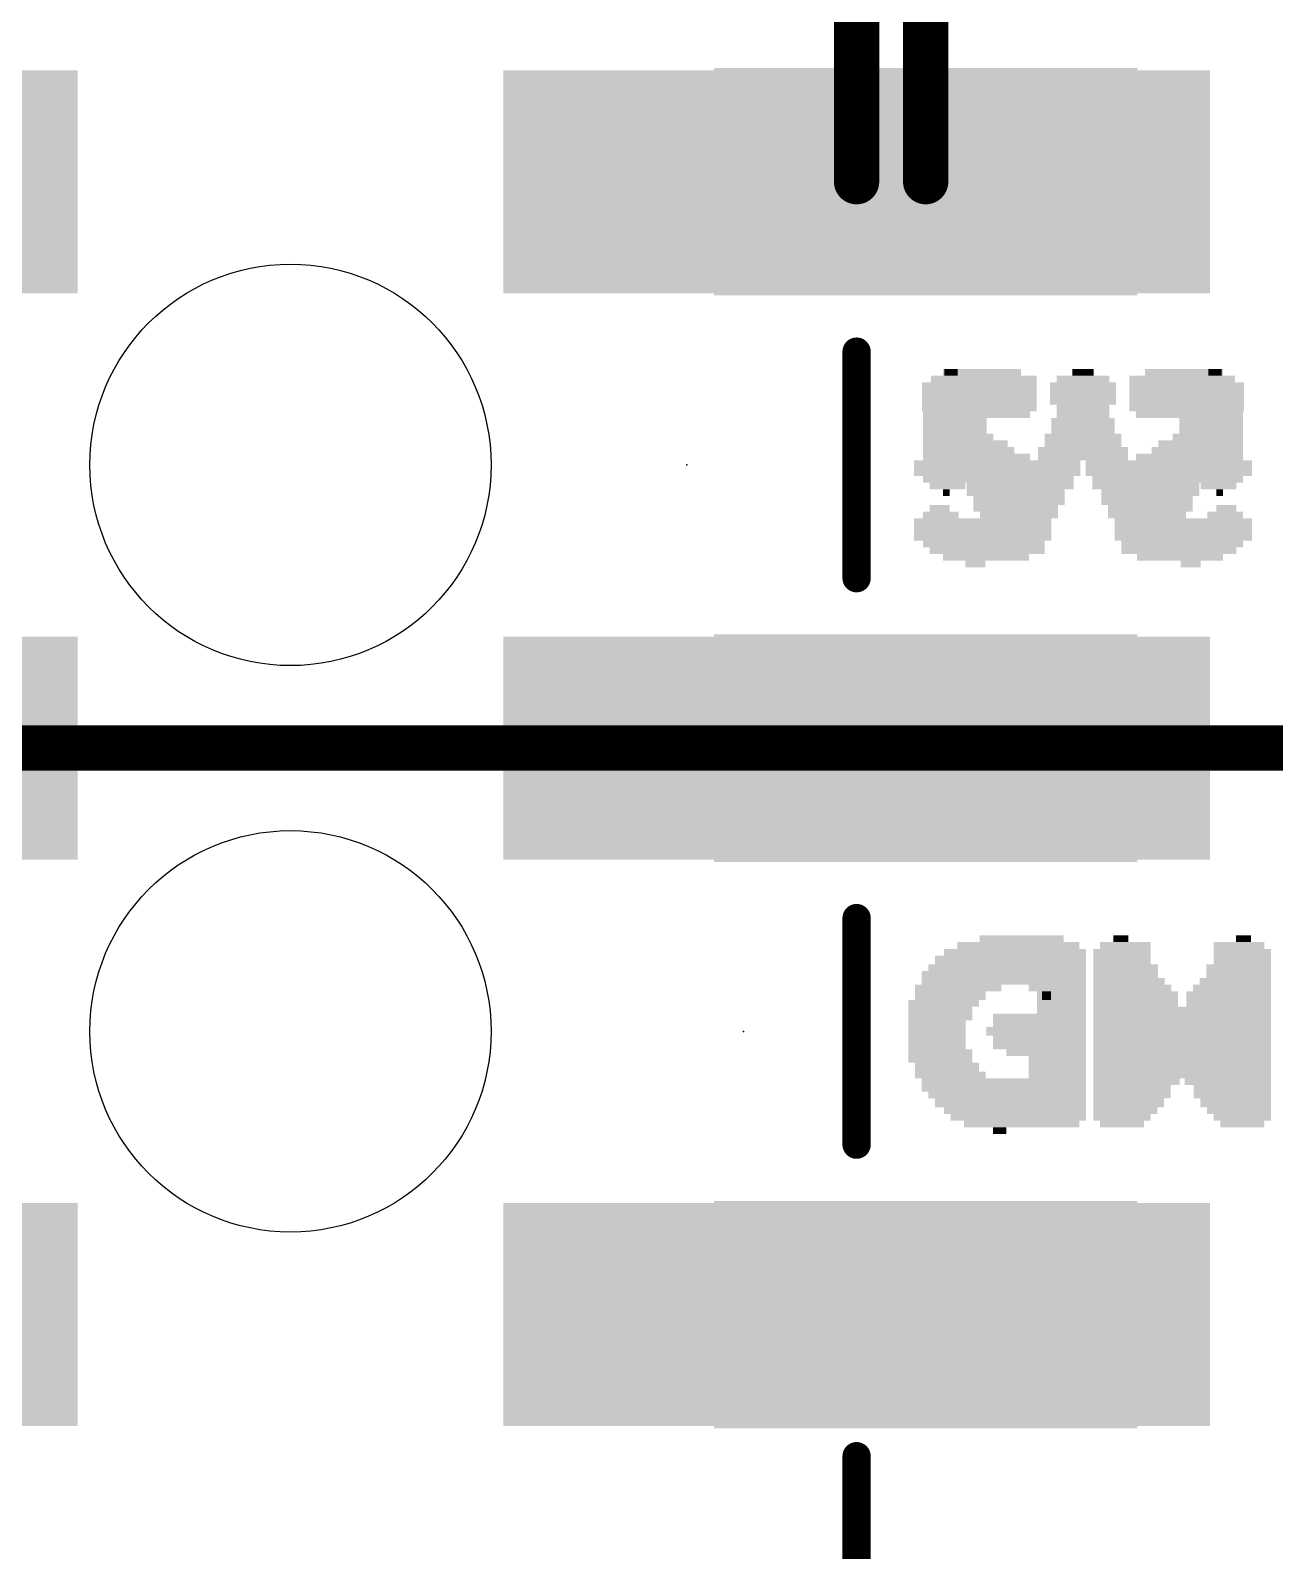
# Model space of a CAD drawing. Extents: x -42 to 65, y -11 to 21.
# Drawn here: x 3.91 to 9.5, y 0.21 to 7.03 of the extents above; entities that cross this region are included whole.
import ezdxf

# ---------------------------------------------------------------- set-up
doc = ezdxf.new("R2010")
doc.units = 0
for name, color, linetype in [('1', 12, 'CONTINUOUS'), ('16', 132, 'CONTINUOUS'), ('20', 31, 'CONTINUOUS'), ('21', 41, 'CONTINUOUS'), ('22', 40, 'CONTINUOUS'), ('23', 53, 'CONTINUOUS'), ('24', 53, 'CONTINUOUS')]:
    doc.layers.add(name, color=color, linetype=linetype)

# ---------------------------------------------------------------- blocks, each defined once
blk = doc.blocks.new('RECT')
blk.add_solid([(-0.5, -0.5), (0.5, -0.5), (-0.5, 0.5), (0.5, 0.5)])

msp = doc.modelspace()

# ---------------------------------------------------------------- linework, layer by layer
at = {"layer": '1', "const_width": 0.2032}
for points in [[(7.62, 8.128), (7.62, 6.35)], [(2.54, 3.81), (7.62, 3.81)], [(7.62, 3.81), (10.033, 3.81)]]:
    msp.add_lwpolyline(points, dxfattribs=at)
at = {"layer": '1', "const_width": 0.1016}
for points in [[(7.5692, 6.35, 1), (7.6708, 6.35)], [(7.62, 3.8608, 1), (7.62, 3.7592)], [(7.62, 3.7592, 1), (7.62, 3.8608)]]:
    msp.add_lwpolyline(points, format="xyb", dxfattribs=at)
at = {"layer": '16', "const_width": 0.2032}
for points in [[(7.93, 6.35), (7.93, 8.326)], [(2.23, 3.81), (7.93, 3.81)], [(7.93, 3.81), (10.033, 3.81)]]:
    msp.add_lwpolyline(points, dxfattribs=at)
at = {"layer": '16', "const_width": 0.1016}
for points in [[(7.8792, 6.35, 1), (7.9808, 6.35)], [(7.93, 3.8608, 1), (7.93, 3.7592)], [(7.93, 3.7592, 1), (7.93, 3.8608)]]:
    msp.add_lwpolyline(points, format="xyb", dxfattribs=at)
at = {"layer": '20'}
for centre in [(5.08, 5.08), (5.08, 2.54)]:
    msp.add_circle(centre, 0.9, dxfattribs=at)
at = {"layer": '21', "const_width": 0.127}
for points in [[(7.62, 6.985), (7.62, 7.62)], [(7.62, 5.588), (7.62, 4.572)], [(7.62, 3.048), (7.62, 2.032)], [(7.62, 0.635), (7.62, 0)]]:
    msp.add_lwpolyline(points, dxfattribs=at)
at = {"layer": '21', "const_width": 0.0635}
for points in [[(7.5883, 6.985, 1), (7.6517, 6.985)], [(7.6517, 5.588, 1), (7.5883, 5.588)], [(7.5883, 4.572, 1), (7.6517, 4.572)], [(7.6517, 3.048, 1), (7.5883, 3.048)], [(7.5883, 2.032, 1), (7.6517, 2.032)], [(7.6517, 0.635, 1), (7.5883, 0.635)]]:
    msp.add_lwpolyline(points, format="xyb", dxfattribs=at)
at = {"layer": '23'}
for p in [(6.858, 5.08), (5.08, 3.81), (7.112, 2.54)]:
    msp.add_point(p, dxfattribs=at)
at = {"layer": '24'}
msp.add_point((5.08, 3.81), dxfattribs=at)

# ---------------------------------------------------------------- block references
at = {"layer": '1', "xscale": 3.17}
for p in [(2.54, 6.35), (7.62, 6.35), (2.54, 3.81), (7.62, 3.81), (2.54, 1.27), (7.62, 1.27)]:
    msp.add_blockref('RECT', p, dxfattribs=at)
at = {"layer": '16', "xscale": 1.02, "yscale": 1.9, "rotation": 270}
for p in [(7.93, 6.35), (7.93, 3.81), (7.93, 1.27)]:
    msp.add_blockref('RECT', p, dxfattribs=at)
at = {"layer": '21'}
for p, xscale, yscale in [((8.203, 5.465), 0.45, 0.03), ((8.183, 5.495), 0.35, 0.03), ((8.598, 5.465), 0.16, 0.03), ((8.618, 5.495), 0.06, 0.03), ((9.238, 5.465), 0.16, 0.03), ((9.228, 5.495), 0.06, 0.03), ((8.188, 5.435), 0.48, 0.03), ((8.188, 5.4), 0.48, 0.04), ((8.603, 5.435), 0.23, 0.03), ((8.603, 5.4), 0.23, 0.04), ((9.243, 5.4), 0.23, 0.04), ((9.258, 5.435), 0.2, 0.03), ((8.173, 5.335), 0.51, 0.03), ((8.158, 5.305), 0.48, 0.03), ((8.188, 5.365), 0.48, 0.03), ((8.603, 5.365), 0.23, 0.03), ((8.633, 5.335), 0.23, 0.03), ((8.633, 5.305), 0.23, 0.03), ((9.228, 5.335), 0.26, 0.03), ((9.208, 5.305), 0.22, 0.03), ((9.243, 5.365), 0.23, 0.03), ((8.028, 5.275), 0.22, 0.03), ((8.028, 5.24), 0.22, 0.04), ((8.668, 5.275), 0.22, 0.03), ((8.668, 5.24), 0.22, 0.04), ((9.193, 5.275), 0.25, 0.03), ((9.178, 5.24), 0.22, 0.04), ((8.058, 5.205), 0.28, 0.03), ((8.108, 5.175), 0.38, 0.03), ((8.698, 5.205), 0.22, 0.03), ((8.698, 5.175), 0.22, 0.03), ((9.163, 5.205), 0.25, 0.03), ((9.148, 5.175), 0.22, 0.03), ((8.123, 5.145), 0.41, 0.03), ((8.158, 5.115), 0.48, 0.03), ((8.728, 5.145), 0.22, 0.03), ((8.728, 5.115), 0.22, 0.03), ((9.113, 5.115), 0.23, 0.03), ((9.148, 5.145), 0.22, 0.03), ((8.138, 5.08), 0.52, 0.04), ((8.153, 5.045), 0.55, 0.03), ((8.763, 5.08), 0.23, 0.04), ((8.763, 5.045), 0.23, 0.03), ((9.083, 5.045), 0.23, 0.03), ((9.113, 5.08), 0.23, 0.04), ((8.173, 5.015), 0.51, 0.03), ((8.028, 4.985), 0.16, 0.03), ((8.328, 4.985), 0.26, 0.03), ((8.793, 5.015), 0.23, 0.03), ((8.793, 4.985), 0.23, 0.03), ((9.048, 4.985), 0.22, 0.03), ((9.083, 5.015), 0.23, 0.03), ((8.023, 4.955), 0.03, 0.03), ((8.348, 4.955), 0.22, 0.03), ((8.348, 4.92), 0.22, 0.04), ((8.938, 4.955), 0.44, 0.03), ((8.923, 4.92), 0.41, 0.04), ((8.153, 4.825), 0.55, 0.03), ((7.998, 4.855), 0.16, 0.03), ((7.993, 4.885), 0.09, 0.03), ((8.328, 4.855), 0.26, 0.03), ((8.348, 4.885), 0.22, 0.03), ((8.938, 4.885), 0.38, 0.03), ((8.923, 4.855), 0.35, 0.03), ((8.938, 4.825), 0.32, 0.03), ((8.153, 4.795), 0.55, 0.03), ((8.138, 4.76), 0.52, 0.04), ((8.923, 4.795), 0.29, 0.03), ((8.923, 4.76), 0.29, 0.04), ((8.158, 4.725), 0.48, 0.03), ((8.153, 4.695), 0.41, 0.03), ((8.923, 4.725), 0.23, 0.03), ((8.923, 4.695), 0.23, 0.03), ((8.153, 4.665), 0.29, 0.03), ((8.153, 4.635), 0.09, 0.03), ((8.938, 4.665), 0.12, 0.03), ((8.262, 2.925), 0.38, 0.03), ((8.282, 2.955), 0.22, 0.03), ((8.792, 2.925), 0.16, 0.03), ((8.792, 2.955), 0.04, 0.03), ((9.317, 2.925), 0.19, 0.03), ((9.337, 2.955), 0.03, 0.03), ((8.262, 2.86), 0.58, 0.04), ((8.267, 2.895), 0.51, 0.03), ((8.792, 2.895), 0.22, 0.03), ((8.807, 2.86), 0.25, 0.04), ((9.317, 2.895), 0.19, 0.03), ((9.337, 2.86), 0.23, 0.04), ((8.232, 2.795), 0.64, 0.03), ((8.262, 2.825), 0.64, 0.03), ((8.827, 2.825), 0.29, 0.03), ((8.827, 2.795), 0.29, 0.03), ((9.337, 2.825), 0.23, 0.03), ((9.337, 2.795), 0.23, 0.03), ((8.027, 2.735), 0.29, 0.03), ((8.232, 2.765), 0.64, 0.03), ((8.457, 2.735), 0.13, 0.03), ((8.842, 2.765), 0.32, 0.03), ((8.857, 2.735), 0.35, 0.03), ((9.337, 2.765), 0.23, 0.03), ((9.337, 2.735), 0.23, 0.03), ((7.977, 2.665), 0.25, 0.03), ((8.007, 2.7), 0.25, 0.04), ((8.472, 2.7), 0.04, 0.04), ((8.872, 2.7), 0.38, 0.04), ((8.872, 2.665), 0.38, 0.03), ((9.337, 2.7), 0.23, 0.04), ((9.337, 2.665), 0.23, 0.03), ((7.962, 2.635), 0.22, 0.03), ((7.962, 2.605), 0.22, 0.03), ((8.407, 2.605), 0.35, 0.03), ((8.887, 2.635), 0.41, 0.03), ((8.907, 2.605), 0.45, 0.03), ((9.337, 2.635), 0.23, 0.03), ((9.337, 2.605), 0.23, 0.03), ((7.962, 2.575), 0.22, 0.03), ((7.962, 2.54), 0.22, 0.04), ((8.392, 2.54), 0.38, 0.04), ((8.407, 2.575), 0.35, 0.03), ((8.922, 2.575), 0.48, 0.03), ((8.792, 2.54), 0.22, 0.04), ((9.047, 2.54), 0.23, 0.04), ((9.337, 2.575), 0.23, 0.03), ((9.337, 2.54), 0.23, 0.04), ((7.962, 2.505), 0.22, 0.03), ((7.962, 2.475), 0.22, 0.03), ((7.962, 2.445), 0.22, 0.03), ((8.422, 2.505), 0.38, 0.03), ((8.422, 2.475), 0.38, 0.03), ((8.452, 2.445), 0.32, 0.03), ((8.792, 2.505), 0.22, 0.03), ((8.792, 2.475), 0.22, 0.03), ((8.792, 2.445), 0.22, 0.03), ((9.062, 2.505), 0.26, 0.03), ((9.212, 2.475), 0.48, 0.03), ((9.227, 2.445), 0.45, 0.03), ((9.337, 2.505), 0.23, 0.03), ((7.977, 2.415), 0.25, 0.03), ((7.992, 2.38), 0.22, 0.04), ((8.502, 2.415), 0.22, 0.03), ((8.502, 2.38), 0.22, 0.04), ((8.792, 2.415), 0.22, 0.03), ((8.792, 2.38), 0.22, 0.04), ((9.242, 2.415), 0.42, 0.03), ((9.242, 2.38), 0.42, 0.04), ((8.007, 2.345), 0.25, 0.03), ((8.057, 2.315), 0.29, 0.03), ((8.487, 2.315), 0.25, 0.03), ((8.502, 2.345), 0.22, 0.03), ((8.792, 2.345), 0.22, 0.03), ((8.792, 2.315), 0.22, 0.03), ((9.257, 2.345), 0.39, 0.03), ((9.272, 2.315), 0.36, 0.03), ((8.262, 2.285), 0.7, 0.03), ((8.262, 2.255), 0.64, 0.03), ((8.792, 2.285), 0.22, 0.03), ((8.792, 2.255), 0.22, 0.03), ((9.292, 2.285), 0.32, 0.03), ((9.292, 2.255), 0.32, 0.03), ((8.277, 2.22), 0.61, 0.04), ((8.282, 2.185), 0.54, 0.03), ((8.792, 2.22), 0.22, 0.04), ((8.792, 2.185), 0.22, 0.03), ((9.307, 2.22), 0.29, 0.04), ((9.322, 2.185), 0.26, 0.03), ((8.282, 2.155), 0.48, 0.03), ((8.277, 2.125), 0.35, 0.03), ((8.792, 2.155), 0.22, 0.03), ((8.792, 2.125), 0.16, 0.03), ((9.317, 2.155), 0.19, 0.03), ((9.332, 2.125), 0.16, 0.03), ((8.262, 2.095), 0.06, 0.03)]:
    msp.add_blockref('RECT', p, dxfattribs=dict(at, xscale=xscale, yscale=yscale))
at = {"layer": '22', "rotation": 180}
for p, xscale, yscale in [((8.034, 5.465), 0.16, 0.03), ((8.044, 5.495), 0.06, 0.03), ((8.674, 5.465), 0.16, 0.03), ((8.654, 5.495), 0.06, 0.03), ((9.069, 5.465), 0.45, 0.03), ((9.089, 5.495), 0.35, 0.03), ((8.014, 5.435), 0.2, 0.03), ((8.029, 5.4), 0.23, 0.04), ((8.669, 5.435), 0.23, 0.03), ((8.669, 5.4), 0.23, 0.04), ((9.084, 5.435), 0.48, 0.03), ((9.084, 5.4), 0.48, 0.04), ((8.029, 5.365), 0.23, 0.03), ((8.044, 5.335), 0.26, 0.03), ((8.064, 5.305), 0.22, 0.03), ((8.639, 5.335), 0.23, 0.03), ((8.639, 5.305), 0.23, 0.03), ((8.669, 5.365), 0.23, 0.03), ((9.084, 5.365), 0.48, 0.03), ((9.099, 5.335), 0.51, 0.03), ((9.114, 5.305), 0.48, 0.03), ((8.079, 5.275), 0.25, 0.03), ((8.094, 5.24), 0.22, 0.04), ((8.604, 5.275), 0.22, 0.03), ((8.604, 5.24), 0.22, 0.04), ((9.244, 5.275), 0.22, 0.03), ((9.244, 5.24), 0.22, 0.04), ((8.109, 5.205), 0.25, 0.03), ((8.124, 5.175), 0.22, 0.03), ((8.574, 5.205), 0.22, 0.03), ((8.574, 5.175), 0.22, 0.03), ((9.164, 5.175), 0.38, 0.03), ((9.214, 5.205), 0.28, 0.03), ((8.124, 5.145), 0.22, 0.03), ((8.159, 5.115), 0.23, 0.03), ((8.544, 5.145), 0.22, 0.03), ((8.544, 5.115), 0.22, 0.03), ((9.114, 5.115), 0.48, 0.03), ((9.149, 5.145), 0.41, 0.03), ((8.159, 5.08), 0.23, 0.04), ((8.189, 5.045), 0.23, 0.03), ((8.509, 5.08), 0.23, 0.04), ((8.509, 5.045), 0.23, 0.03), ((9.119, 5.045), 0.55, 0.03), ((9.134, 5.08), 0.52, 0.04), ((8.189, 5.015), 0.23, 0.03), ((8.224, 4.985), 0.22, 0.03), ((8.479, 5.015), 0.23, 0.03), ((8.479, 4.985), 0.23, 0.03), ((8.944, 4.985), 0.26, 0.03), ((9.099, 5.015), 0.51, 0.03), ((9.244, 4.985), 0.16, 0.03), ((8.334, 4.955), 0.44, 0.03), ((8.349, 4.92), 0.41, 0.04), ((8.924, 4.955), 0.22, 0.03), ((8.924, 4.92), 0.22, 0.04), ((9.249, 4.955), 0.03, 0.03), ((8.334, 4.885), 0.38, 0.03), ((8.349, 4.855), 0.35, 0.03), ((8.334, 4.825), 0.32, 0.03), ((8.924, 4.885), 0.22, 0.03), ((8.944, 4.855), 0.26, 0.03), ((9.119, 4.825), 0.55, 0.03), ((9.274, 4.855), 0.16, 0.03), ((9.279, 4.885), 0.09, 0.03), ((8.349, 4.795), 0.29, 0.03), ((8.349, 4.76), 0.29, 0.04), ((9.119, 4.795), 0.55, 0.03), ((9.134, 4.76), 0.52, 0.04), ((8.349, 4.725), 0.23, 0.03), ((8.349, 4.695), 0.23, 0.03), ((9.114, 4.725), 0.48, 0.03), ((9.119, 4.695), 0.41, 0.03), ((8.334, 4.665), 0.12, 0.03), ((9.119, 4.665), 0.29, 0.03), ((9.119, 4.635), 0.09, 0.03), ((8.394, 2.925), 0.45, 0.03), ((8.424, 2.955), 0.25, 0.03), ((8.844, 2.925), 0.19, 0.03), ((8.824, 2.955), 0.03, 0.03), ((9.369, 2.925), 0.16, 0.03), ((9.369, 2.955), 0.04, 0.03), ((8.344, 2.86), 0.61, 0.04), ((8.379, 2.895), 0.54, 0.03), ((8.824, 2.86), 0.23, 0.04), ((8.844, 2.895), 0.19, 0.03), ((9.354, 2.86), 0.25, 0.04), ((9.369, 2.895), 0.22, 0.03), ((8.314, 2.795), 0.67, 0.03), ((8.329, 2.825), 0.64, 0.03), ((8.824, 2.825), 0.23, 0.03), ((8.824, 2.795), 0.23, 0.03), ((9.334, 2.825), 0.29, 0.03), ((9.334, 2.795), 0.29, 0.03), ((8.109, 2.735), 0.32, 0.03), ((8.314, 2.765), 0.67, 0.03), ((8.539, 2.735), 0.22, 0.03), ((8.824, 2.765), 0.23, 0.03), ((8.824, 2.735), 0.23, 0.03), ((9.304, 2.735), 0.35, 0.03), ((9.319, 2.765), 0.32, 0.03), ((8.039, 2.665), 0.26, 0.03), ((8.074, 2.7), 0.25, 0.04), ((8.539, 2.7), 0.22, 0.04), ((8.539, 2.665), 0.22, 0.03), ((8.824, 2.7), 0.23, 0.04), ((8.824, 2.665), 0.23, 0.03), ((9.289, 2.7), 0.38, 0.04), ((9.289, 2.665), 0.38, 0.03), ((8.024, 2.635), 0.23, 0.03), ((8.024, 2.605), 0.23, 0.03), ((8.539, 2.635), 0.22, 0.03), ((8.539, 2.605), 0.22, 0.03), ((8.824, 2.635), 0.23, 0.03), ((8.824, 2.605), 0.23, 0.03), ((9.254, 2.605), 0.45, 0.03), ((9.274, 2.635), 0.41, 0.03), ((7.994, 2.54), 0.23, 0.04), ((8.009, 2.575), 0.2, 0.03), ((8.539, 2.575), 0.22, 0.03), ((8.539, 2.54), 0.22, 0.04), ((8.824, 2.575), 0.23, 0.03), ((8.824, 2.54), 0.23, 0.04), ((9.239, 2.575), 0.48, 0.03), ((9.114, 2.54), 0.23, 0.04), ((9.369, 2.54), 0.22, 0.04), ((8.009, 2.505), 0.2, 0.03), ((8.009, 2.475), 0.2, 0.03), ((8.024, 2.445), 0.23, 0.03), ((8.539, 2.505), 0.22, 0.03), ((8.539, 2.475), 0.22, 0.03), ((8.539, 2.445), 0.22, 0.03), ((8.824, 2.505), 0.23, 0.03), ((8.949, 2.475), 0.48, 0.03), ((8.934, 2.445), 0.45, 0.03), ((9.099, 2.505), 0.26, 0.03), ((9.369, 2.505), 0.22, 0.03), ((9.369, 2.475), 0.22, 0.03), ((9.369, 2.445), 0.22, 0.03), ((8.024, 2.415), 0.23, 0.03), ((8.039, 2.38), 0.26, 0.04), ((8.539, 2.415), 0.22, 0.03), ((8.539, 2.38), 0.22, 0.04), ((8.919, 2.415), 0.42, 0.03), ((8.919, 2.38), 0.42, 0.04), ((9.369, 2.415), 0.22, 0.03), ((9.369, 2.38), 0.22, 0.04), ((8.074, 2.345), 0.25, 0.03), ((8.299, 2.315), 0.7, 0.03), ((8.539, 2.345), 0.22, 0.03), ((8.904, 2.345), 0.39, 0.03), ((8.889, 2.315), 0.36, 0.03), ((9.369, 2.345), 0.22, 0.03), ((9.369, 2.315), 0.22, 0.03), ((8.314, 2.285), 0.67, 0.03), ((8.329, 2.255), 0.64, 0.03), ((8.869, 2.285), 0.32, 0.03), ((8.869, 2.255), 0.32, 0.03), ((9.369, 2.285), 0.22, 0.03), ((9.369, 2.255), 0.22, 0.03), ((8.344, 2.22), 0.61, 0.04), ((8.359, 2.185), 0.58, 0.03), ((8.854, 2.22), 0.29, 0.04), ((8.839, 2.185), 0.26, 0.03), ((9.369, 2.22), 0.22, 0.04), ((9.369, 2.185), 0.22, 0.03), ((8.394, 2.155), 0.51, 0.03), ((8.409, 2.125), 0.42, 0.03), ((8.844, 2.155), 0.19, 0.03), ((8.829, 2.125), 0.16, 0.03), ((9.369, 2.155), 0.22, 0.03), ((9.369, 2.125), 0.16, 0.03)]:
    msp.add_blockref('RECT', p, dxfattribs=dict(at, xscale=xscale, yscale=yscale))

doc.saveas('drawing.dxf')
